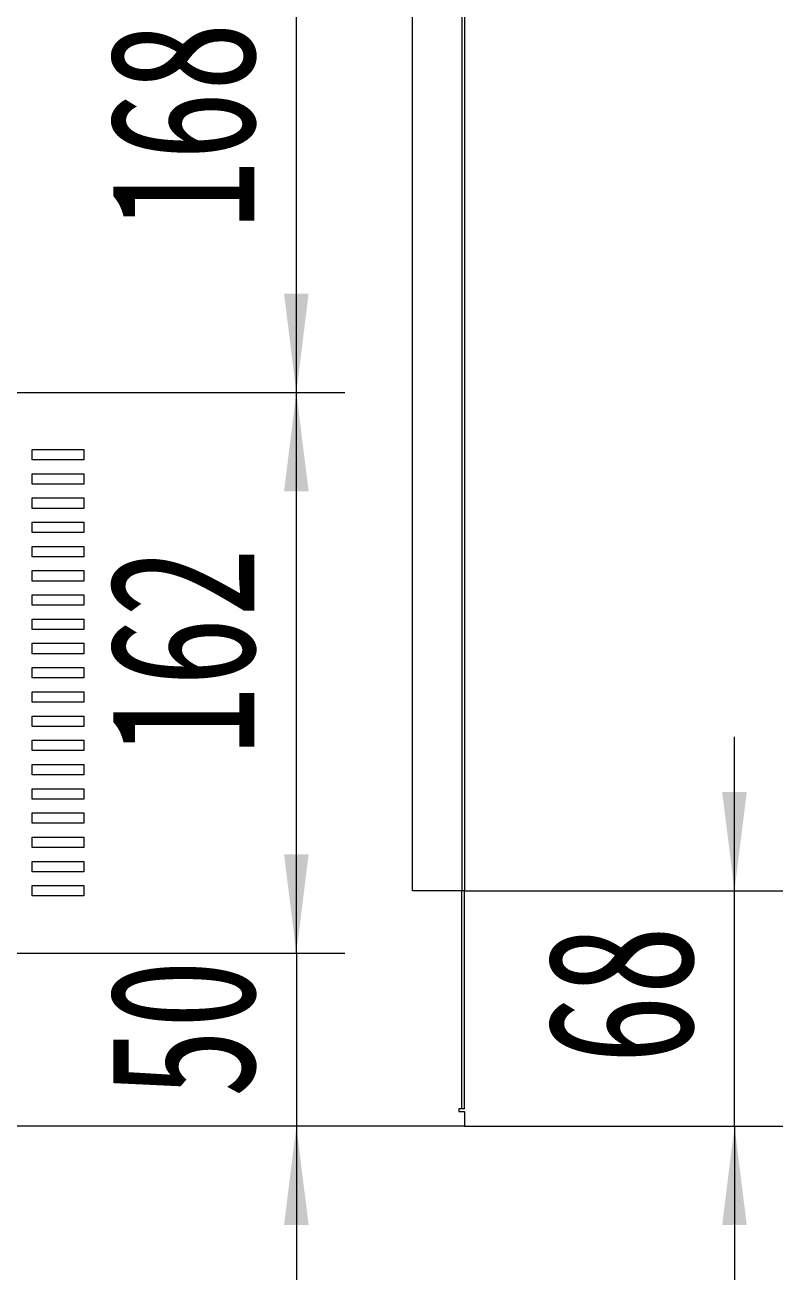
# Model space of a CAD drawing. Header units: millimetres. Extents: x 1 to 4201, y 2 to 2972.
# Drawn here: x 1997 to 2310, y 1169 to 1687 of the extents above; entities that cross this region are included whole.
import ezdxf

# ---------------------------------------------------------------- set-up
doc = ezdxf.new("R2010")
doc.units = ezdxf.units.MM
doc.header["$LTSCALE"] = 10
doc.layers.add('A-TITLEBLOCK', color=7, linetype='Continuous', lineweight=15)
doc.styles.add('SLDTEXTSTYLE1', font='TXT', dxfattribs={"width": 0.7})
doc.dimstyles.new('SLDDIMSTYLE0', dxfattribs={"dimtxt": 60, "dimasz": 40.8, "dimexe": 0, "dimexo": 0.0625, "dimgap": 15, "dimtad": 2, "dimlfac": 0.7, "dimrnd": 1e-09, "dimzin": 12, "dimdsep": 46, "dimtxsty": 'SLDTEXTSTYLE1', "dimsah": 1, "dimcen": 0.09, "dimadec": 0, "dimazin": 3, "dimtfac": 1, "dimtmove": 0, "dimatfit": 0, "dimfxl": 0, "dimfrac": 2, "dimtolj": 1, "dimtzin": 12, "dimarcsym": 0})
doc.dimstyles.new('SLDDIMSTYLE1', dxfattribs={"dimtxt": 60, "dimasz": 40.8, "dimexe": 0, "dimexo": 0.0625, "dimgap": 15, "dimtad": 2, "dimlfac": 0.7, "dimrnd": 1e-09, "dimzin": 12, "dimdsep": 46, "dimtxsty": 'SLDTEXTSTYLE1', "dimsah": 1, "dimcen": 0.09, "dimadec": 0, "dimazin": 3, "dimtfac": 1, "dimtofl": 0, "dimtmove": 0, "dimatfit": 3, "dimfxl": 0, "dimfrac": 2, "dimtolj": 1, "dimtzin": 12, "dimarcsym": 0})

# ---------------------------------------------------------------- blocks, each defined once
blk = doc.blocks.new('_D')
at = {"layer": 'A-TITLEBLOCK'}
for p, q in [((2109.46, 1303.72), (2109.46, 1367.22)), ((1977.45, 1303.72), (2129.46, 1303.72)), ((2109.46, 1303.72), (2109.46, 1232.29)), ((2109.46, 1232.29), (2109.46, 1168.79))]:
    blk.add_line(p, q, dxfattribs=at)
for points in [[(2109.46, 1303.72), (2114.54, 1344.52), (2104.38, 1344.52)], [(2109.46, 1232.29), (2104.38, 1191.49), (2114.54, 1191.49)]]:
    blk.add_solid(points, dxfattribs=at)
at = {"layer": 'A-TITLEBLOCK', "insert": (2032.12, 1243.91), "char_height": 60, "attachment_point": 1, "rotation": 90, "style": 'SLDTEXTSTYLE1'}
blk.add_mtext('50', dxfattribs=at)
blk = doc.blocks.new('_D_1')
at = {"layer": 'A-TITLEBLOCK'}
for p, q in [((1977.45, 1535.14), (2129.46, 1535.14)), ((2109.46, 1303.72), (2109.46, 1535.14)), ((1977.45, 1303.72), (2129.46, 1303.72))]:
    blk.add_line(p, q, dxfattribs=at)
for points in [[(2109.46, 1535.14), (2104.38, 1494.34), (2114.54, 1494.34)], [(2109.46, 1303.72), (2114.54, 1344.52), (2104.38, 1344.52)]]:
    blk.add_solid(points, dxfattribs=at)
at = {"layer": 'A-TITLEBLOCK', "insert": (2032.12, 1385.25), "char_height": 60, "attachment_point": 1, "rotation": 90, "style": 'SLDTEXTSTYLE1'}
blk.add_mtext('162', dxfattribs=at)
blk = doc.blocks.new('_D_2')
at = {"layer": 'A-TITLEBLOCK'}
for p, q in [((1977.45, 1775.14), (2129.46, 1775.14)), ((2109.46, 1535.14), (2109.46, 1775.14)), ((1977.45, 1535.14), (2129.46, 1535.14))]:
    blk.add_line(p, q, dxfattribs=at)
for points in [[(2109.46, 1775.14), (2104.38, 1734.34), (2114.54, 1734.34)], [(2109.46, 1535.14), (2114.54, 1575.94), (2104.38, 1575.94)]]:
    blk.add_solid(points, dxfattribs=at)
at = {"layer": 'A-TITLEBLOCK', "insert": (2032.12, 1602.37), "char_height": 60, "attachment_point": 1, "rotation": 90, "style": 'SLDTEXTSTYLE1'}
blk.add_mtext('168', dxfattribs=at)
blk = doc.blocks.new('_D_18')
at = {"layer": 'A-TITLEBLOCK'}
for p, q in [((2290.39, 1329.43), (2290.39, 1392.93)), ((2178.87, 1329.43), (2310.39, 1329.43)), ((2290.39, 1232.29), (2290.39, 1329.43)), ((2178.87, 1232.29), (2310.39, 1232.29)), ((2290.39, 1232.29), (2290.39, 1168.79))]:
    blk.add_line(p, q, dxfattribs=at)
for points in [[(2290.39, 1329.43), (2295.47, 1370.23), (2285.31, 1370.23)], [(2290.39, 1232.29), (2285.31, 1191.49), (2295.47, 1191.49)]]:
    blk.add_solid(points, dxfattribs=at)
at = {"layer": 'A-TITLEBLOCK', "insert": (2213.04, 1257.93), "char_height": 60, "attachment_point": 1, "rotation": 90, "style": 'SLDTEXTSTYLE1'}
blk.add_mtext('68', dxfattribs=at)

msp = doc.modelspace()

# ---------------------------------------------------------------- linework, layer by layer
at = {"color": 7, "linetype": 'Continuous', "lineweight": 15}
for p, q in [((2157.445, 1329.43), (2157.445, 2072.287)), ((2177.731, 2072.287), (2177.731, 1329.43)), ((2178.874, 2072.287), (2178.874, 1329.43)), ((2000.302, 1507.287), (2000.302, 1511.573)), ((2000.302, 1511.573), (2021.731, 1511.573)), ((2021.731, 1511.573), (2021.731, 1507.287)), ((2021.731, 1507.287), (2000.302, 1507.287)), ((2000.302, 1497.287), (2000.302, 1501.573)), ((2000.302, 1501.573), (2021.731, 1501.573)), ((2021.731, 1497.287), (2000.302, 1497.287)), ((2021.731, 1501.573), (2021.731, 1497.287)), ((2000.302, 1487.287), (2000.302, 1491.573)), ((2000.302, 1491.573), (2021.731, 1491.573)), ((2021.731, 1487.287), (2000.302, 1487.287)), ((2021.731, 1491.573), (2021.731, 1487.287)), ((2000.302, 1477.287), (2000.302, 1481.573)), ((2000.302, 1481.573), (2021.731, 1481.573)), ((2021.731, 1481.573), (2021.731, 1477.287)), ((2021.731, 1477.287), (2000.302, 1477.287)), ((2000.302, 1467.287), (2000.302, 1471.573)), ((2000.302, 1471.573), (2021.731, 1471.573)), ((2021.731, 1471.573), (2021.731, 1467.287)), ((2021.731, 1467.287), (2000.302, 1467.287)), ((2000.302, 1457.287), (2000.302, 1461.573)), ((2000.302, 1461.573), (2021.731, 1461.573)), ((2021.731, 1461.573), (2021.731, 1457.287)), ((2021.731, 1457.287), (2000.302, 1457.287)), ((2000.302, 1447.287), (2000.302, 1451.573)), ((2000.302, 1451.573), (2021.731, 1451.573)), ((2021.731, 1451.573), (2021.731, 1447.287)), ((2021.731, 1447.287), (2000.302, 1447.287)), ((2000.302, 1437.287), (2000.302, 1441.573)), ((2000.302, 1441.573), (2021.731, 1441.573)), ((2021.731, 1441.573), (2021.731, 1437.287)), ((2021.731, 1437.287), (2000.302, 1437.287)), ((2000.302, 1427.287), (2000.302, 1431.573)), ((2000.302, 1431.573), (2021.731, 1431.573)), ((2021.731, 1431.573), (2021.731, 1427.287)), ((2021.731, 1427.287), (2000.302, 1427.287)), ((2000.302, 1417.287), (2000.302, 1421.573)), ((2000.302, 1421.573), (2021.731, 1421.573)), ((2021.731, 1421.573), (2021.731, 1417.287)), ((2021.731, 1417.287), (2000.302, 1417.287)), ((2000.302, 1407.287), (2000.302, 1411.573)), ((2000.302, 1411.573), (2021.731, 1411.573)), ((2021.731, 1411.573), (2021.731, 1407.287)), ((2021.731, 1407.287), (2000.302, 1407.287)), ((2000.302, 1397.287), (2000.302, 1401.573)), ((2000.302, 1401.573), (2021.731, 1401.573)), ((2021.731, 1401.573), (2021.731, 1397.287)), ((2021.731, 1397.287), (2000.302, 1397.287)), ((2000.302, 1387.287), (2000.302, 1391.573)), ((2000.302, 1391.573), (2021.731, 1391.573)), ((2021.731, 1391.573), (2021.731, 1387.287)), ((2021.731, 1387.287), (2000.302, 1387.287)), ((2000.302, 1377.287), (2000.302, 1381.573)), ((2000.302, 1381.573), (2021.731, 1381.573)), ((2021.731, 1381.573), (2021.731, 1377.287)), ((2021.731, 1377.287), (2000.302, 1377.287)), ((2000.302, 1367.287), (2000.302, 1371.573)), ((2000.302, 1371.573), (2021.731, 1371.573)), ((2021.731, 1371.573), (2021.731, 1367.287)), ((2021.731, 1367.287), (2000.302, 1367.287)), ((2000.302, 1357.287), (2000.302, 1361.573)), ((2000.302, 1361.573), (2021.731, 1361.573)), ((2021.731, 1357.287), (2000.302, 1357.287)), ((2021.731, 1361.573), (2021.731, 1357.287)), ((2000.302, 1347.287), (2000.302, 1351.573)), ((2000.302, 1351.573), (2021.731, 1351.573)), ((2021.731, 1347.287), (2000.302, 1347.287)), ((2021.731, 1351.573), (2021.731, 1347.287)), ((2000.302, 1337.287), (2000.302, 1341.573)), ((2000.302, 1341.573), (2021.731, 1341.573)), ((2021.731, 1337.287), (2000.302, 1337.287)), ((2021.731, 1341.573), (2021.731, 1337.287)), ((2000.302, 1327.287), (2000.302, 1331.573)), ((2000.302, 1331.573), (2021.731, 1331.573)), ((2021.731, 1331.573), (2021.731, 1327.287)), ((2021.731, 1327.287), (2000.302, 1327.287)), ((2177.731, 1329.43), (2157.445, 1329.43)), ((2178.874, 1329.43), (2177.731, 1329.43)), ((2177.731, 1239.43), (2177.731, 1329.43)), ((2178.874, 1239.43), (2178.874, 1329.43)), ((2177.731, 1239.43), (2176.588, 1239.43)), ((2176.588, 1239.43), (2176.588, 1238.287)), ((2176.588, 1238.287), (2178.874, 1238.287)), ((2178.874, 1239.43), (2177.731, 1239.43)), ((2178.874, 1238.287), (2178.874, 1232.287)), ((2178.874, 1232.287), (1987.16, 1232.287))]:
    msp.add_line(p, q, dxfattribs=at)

# ---------------------------------------------------------------- dimensions: what is measured, and where the dimension line sits
at = {"layer": 'A-TITLEBLOCK'}
for base, p1, p2, dimstyle, picture, middle in [((2109.461, 1775.144), (1977.445, 1535.144), (1977.445, 1775.144), 'SLDDIMSTYLE1', '_D_2', (2109.461, 1641.788)), ((2109.461, 1535.144), (1977.445, 1303.716), (1977.445, 1535.144), 'SLDDIMSTYLE1', '_D_1', (2109.461, 1424.713)), ((2290.388, 1329.43), (2178.874, 1232.287), (2178.874, 1329.43), 'SLDDIMSTYLE0', '_D_18', (2290.388, 1284.183)), ((2109.461, 1232.287), (1977.445, 1303.716), (2178.874, 1232.287), 'SLDDIMSTYLE0', '_D', (2109.461, 1270.241))]:
    dim = msp.add_linear_dim(base=base, p1=p1, p2=p2, angle=90, dimstyle=dimstyle, dxfattribs=at)
    dim.commit()
    dim.dimension.update_dxf_attribs({"geometry": picture, "text_midpoint": middle, "dimtype": 160})

doc.saveas('drawing.dxf')
